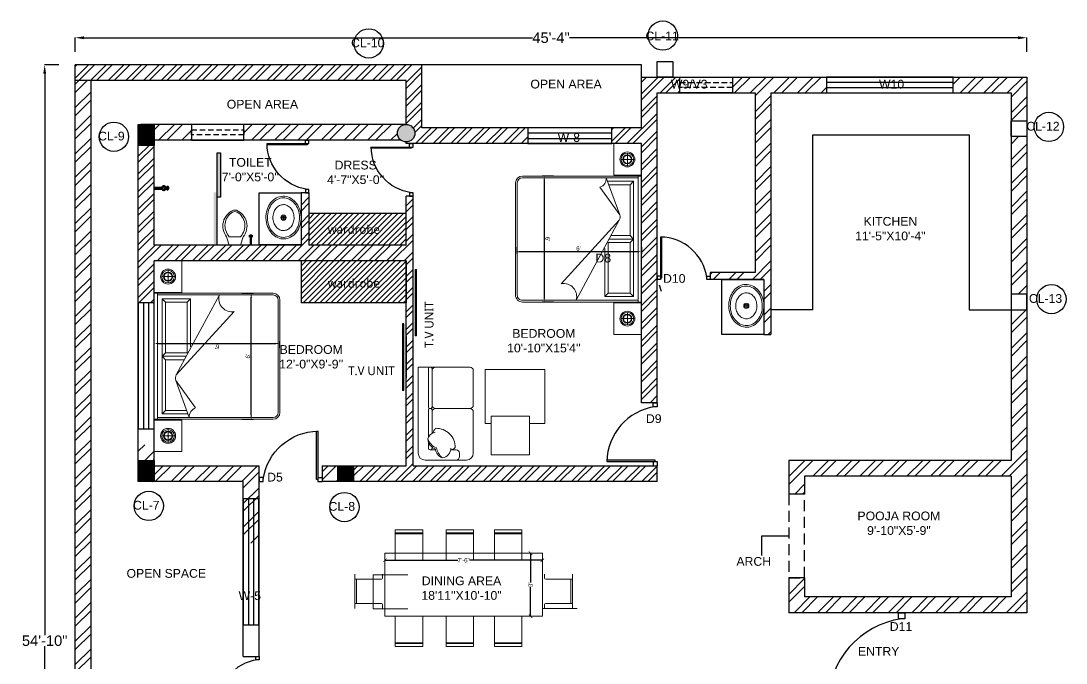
# Model space of a CAD drawing. Header units: inches. Extents: x 111 to 708, y 100 to 802.
# Drawn here: x 111 to 708, y 435 to 802 of the extents above; entities that cross this region are included whole.
import ezdxf

# ---------------------------------------------------------------- set-up
doc = ezdxf.new("R2010")
doc.units = ezdxf.units.IN
doc.header["$MEASUREMENT"] = 0
doc.linetypes.add('HIDDEN', pattern=[9.525, 6.35, -3.175])
doc.linetypes.add('HIDDEN2', pattern=[4.7625, 3.175, -1.5875])
for name, color, linetype in [('A', 132, 'Continuous'), ('Appliances', 7, 'Continuous'), ('AREA', 113, 'Continuous'), ('door', 70, 'Continuous'), ('FURNI', 5, 'Continuous'), ('Furniture Layout_30-12-17$0$0-FF-TEXT', 3, 'Continuous'), ('TEXT', 11, 'Continuous'), ('wall', 20, 'Continuous'), ('window', 147, 'Continuous')]:
    doc.layers.add(name, color=color, linetype=linetype)
for name, color, linetype, lineweight in [('ceiling', 144, 'Continuous', 18), ('FURN', 191, 'Continuous', 13), ('revised plan$0$fixtures', 67, 'Continuous', 5)]:
    doc.layers.add(name, color=color, linetype=linetype, lineweight=lineweight)
doc.styles.get("Standard").update_dxf_attribs({"font": 'arial.ttf'})
doc.dimstyles.new('dim.1', dxfattribs={"dimtxt": 4, "dimasz": 3, "dimexe": 0.18, "dimexo": 0.0625, "dimgap": 0.09, "dimtad": 0, "dimzin": 0, "dimdsep": 46, "dimlunit": 4, "dimtxsty": 'Standard', "dimblk": 'ARCHTICK', "dimcen": 0.09, "dimse1": 1, "dimse2": 1, "dimclrd": 6, "dimadec": 0, "dimazin": 0, "dimtfac": 1, "dimtofl": 0, "dimtmove": 0, "dimatfit": 3, "dimfxl": 1, "dimtolj": 1, "dimtzin": 0, "dimarcsym": 1})
doc.dimstyles.new('ISO-25', dxfattribs={"dimtxt": 2.5, "dimasz": 2.5, "dimexe": 1.25, "dimexo": 0.625, "dimtad": 1, "dimdec": 0, "dimlunit": 4, "dimtxsty": 'Standard', "dimcen": 2.5, "dimadec": 0, "dimazin": 0, "dimtfac": 1, "dimtdec": 0, "dimtmove": 0, "dimatfit": 3, "dimfxl": 1, "dimarcsym": 0})
doc.dimstyles.get("Standard").update_dxf_attribs({"dimtxt": 6, "dimasz": 5, "dimexe": 0.18, "dimexo": 0.0625, "dimgap": 0.09, "dimtad": 0, "dimtih": 1, "dimtoh": 1, "dimdec": 1, "dimzin": 0, "dimdsep": 46, "dimlunit": 4, "dimtxsty": 'Standard', "dimcen": 0.09, "dimadec": 0, "dimazin": 0, "dimtfac": 1, "dimtdec": 1, "dimtofl": 0, "dimtmove": 0, "dimatfit": 3, "dimfxl": 8, "dimfxlon": 1, "dimtolj": 1, "dimtzin": 0, "dimarcsym": 0})
pattern_1 = [(45, (-13936.562, -3188.478), (-6.629126, 6.629126), []), (45, (-13936.562, -3183.79), (-6.629126, 6.629126), [])]
pattern_2 = [(45, (-13936.5622, -3188.478), (-1.59099026, 1.59099026), [])]
pattern_3 = [(45, (-4029.348, -10368.789), (-6.735192, 6.735192), []), (45, (-4024.858, -10368.789), (-6.735192, 6.735192), [])]

# ---------------------------------------------------------------- blocks, each defined once
blk = doc.blocks.new('door')
at = {"layer": 'Furniture Layout_30-12-17$0$0-FF-TEXT'}
for p, q in [((19011.3, 10504.69), (19011.3, 10507.69)), ((19011.3, 10507.69), (19014.3, 10507.69)), ((19014.3, 10504.69), (19011.3, 10504.69)), ((19014.3, 10507.69), (19014.3, 10504.69)), ((19012.8, 10464.69), (18976.8, 10464.69)), ((18976.8, 10464.69), (18976.8, 10463.69)), ((19012.8, 10463.69), (19012.8, 10464.69)), ((18976.8, 10463.69), (19014.3, 10463.69)), ((19011.3, 10463.69), (19011.3, 10460.69)), ((19011.3, 10460.69), (19014.3, 10460.69)), ((19014.3, 10463.69), (19014.3, 10460.69))]:
    blk.add_line(p, q, dxfattribs=at)
blk.add_arc((19018.78, 10463.13), 41.98, 98.1895, 179.2411, dxfattribs=at)
blk = doc.blocks.new('revised plan$0$Sink - Oval top')
for p, q in [((-1, 0), (1, 0)), ((0, 1), (0, -1))]:
    blk.add_line(p, q)
at = {"linetype": 'Continuous'}
for points in [[(-12.23, 0.39, 0.117634), (-11.46, -3.36, 0.104469), (-8.88, -6.8, 0.090016), (-5.08, -9.07, 0.08192), (-0.32, -10.02, 0.08192), (4.49, -9.38, 0.090016), (8.42, -7.36, 0.104469), (11.22, -4.09, 0.117634), (12.23, -0.39, 0.117634), (11.46, 3.36, 0.104469), (8.88, 6.8, 0.090016), (5.08, 9.07, 0.08192), (0.32, 10.02, 0.08192), (-4.49, 9.38, 0.090016), (-8.42, 7.36, 0.104469), (-11.22, 4.09, 0.117634)], [(-11.29, 0.16, 0.118622), (-10.52, -3.25, 0.104678), (-8.07, -6.36, 0.089562), (-4.54, -8.37, 0.081185), (-0.13, -9.15, 0.081185), (4.3, -8.49, 0.089562), (7.89, -6.58, 0.104678), (10.42, -3.55, 0.118622), (11.29, -0.16, 0.118622), (10.52, 3.25, 0.104678), (8.07, 6.36, 0.089562), (4.54, 8.37, 0.081185), (0.13, 9.15, 0.081185), (-4.3, 8.49, 0.089562), (-7.89, 6.58, 0.104678), (-10.42, 3.55, 0.118622)], [(-7.42, 0.08, 0.118283), (-6.91, -2.17, 0.104607), (-5.29, -4.21, 0.089718), (-2.97, -5.53, 0.081436), (-0.07, -6.04, 0.081436), (2.84, -5.59, 0.089718), (5.2, -4.33, 0.104607), (6.86, -2.32, 0.118283), (7.42, -0.08, 0.118283), (6.91, 2.17, 0.104607), (5.29, 4.21, 0.089718), (2.97, 5.53, 0.081436), (0.07, 6.04, 0.081436), (-2.84, 5.59, 0.089718), (-5.2, 4.33, 0.104607), (-6.86, 2.32, 0.118283)]]:
    blk.add_lwpolyline(points, format="xyb", close=True, dxfattribs=at)
for radius in [1.5, 1]:
    blk.add_circle((0, 0), radius)
blk = doc.blocks.new('_ArchTick')
at = {"color": 0, "linetype": 'ByBlock', "const_width": 0.15}
blk.add_lwpolyline([(-0.5, -0.5), (0.5, 0.5)], dxfattribs=at)
blk = doc.blocks.new('*D14')
at = {"layer": 'ceiling', "color": 6, "lineweight": -2, "transparency": 16777216}
for p, q in [((318.8, 493.4), (360.41, 493.4)), ((408.82, 493.4), (367.21, 493.4))]:
    blk.add_line(p, q, dxfattribs=at)
at = {"layer": 'Defpoints', "color": 0, "transparency": 16777216}
for p in [(318.8, 497.43), (408.82, 497.43), (408.82, 493.4)]:
    blk.add_point(p, dxfattribs=at)
at = {"layer": 'ceiling', "color": 6, "lineweight": -2, "transparency": 16777216, "xscale": 2, "yscale": 2, "zscale": 2, "rotation": 180}
blk.add_blockref('_ArchTick', (318.8, 493.4), dxfattribs=at)
at = {"layer": 'ceiling', "color": 6, "lineweight": -2, "transparency": 16777216, "xscale": 2, "yscale": 2, "zscale": 2}
blk.add_blockref('_ArchTick', (408.82, 493.4), dxfattribs=at)
at = {"layer": 'ceiling', "color": 0, "transparency": 16777216, "insert": (363.81, 493.4), "char_height": 2.5, "attachment_point": 5}
blk.add_mtext('\\A1;7\'-6"', dxfattribs=at)
blk = doc.blocks.new('*D15')
at = {"layer": 'ceiling', "color": 6, "lineweight": -2, "transparency": 16777216}
for p, q in [((402.07, 497.43), (402.07, 480.66)), ((402.07, 461.42), (402.07, 478.18))]:
    blk.add_line(p, q, dxfattribs=at)
at = {"layer": 'Defpoints', "color": 0, "transparency": 16777216}
for p in [(402.07, 497.43), (370.62, 461.42), (402.07, 461.42)]:
    blk.add_point(p, dxfattribs=at)
at = {"layer": 'ceiling', "color": 6, "lineweight": -2, "transparency": 16777216, "xscale": 2, "yscale": 2, "zscale": 2}
for p, rotation in [((402.07, 497.43), 90), ((402.07, 461.42), 270)]:
    blk.add_blockref('_ArchTick', p, dxfattribs=dict(at, rotation=rotation))
at = {"layer": 'ceiling', "color": 0, "transparency": 16777216, "insert": (402.07, 479.42), "char_height": 2.5, "attachment_point": 5, "rotation": 90}
blk.add_mtext("\\A1;3'", dxfattribs=at)
blk = doc.blocks.new('*D6')
at = {"layer": 'Appliances', "color": 0, "lineweight": -2, "transparency": 16777216}
for p, q in [((12457.42, 13257.41), (12457.42, 13250.83)), ((12529.42, 13257.41), (12529.42, 13250.83)), ((12459.92, 13252.08), (12526.92, 13252.08))]:
    blk.add_line(p, q, dxfattribs=at)
at = {"layer": 'Appliances', "color": 0, "transparency": 16777216}
for points in [[(12459.92, 13252.5), (12459.92, 13251.67), (12457.42, 13252.08)], [(12526.92, 13252.5), (12526.92, 13251.67), (12529.42, 13252.08)]]:
    blk.add_solid(points, dxfattribs=at)
at = {"layer": 'Defpoints', "color": 0, "transparency": 16777216}
for p in [(12457.42, 13258.03), (12529.42, 13258.03), (12529.42, 13252.08)]:
    blk.add_point(p, dxfattribs=at)
at = {"layer": 'Appliances', "color": 0, "transparency": 16777216, "insert": (12493.42, 13253.98), "char_height": 2.5, "attachment_point": 5}
blk.add_mtext("6'", dxfattribs=at)
blk = doc.blocks.new('*D7')
at = {"layer": 'Appliances', "color": 0, "lineweight": -2, "transparency": 16777216}
for p, q in [((12497.99, 13307.61), (12501.94, 13307.61)), ((12500.69, 13305.11), (12500.69, 13238.14)), ((12497.99, 13235.64), (12501.94, 13235.64))]:
    blk.add_line(p, q, dxfattribs=at)
at = {"layer": 'Appliances', "color": 0, "transparency": 16777216}
for points in [[(12500.27, 13305.11), (12501.1, 13305.11), (12500.69, 13307.61)], [(12500.27, 13238.14), (12501.1, 13238.14), (12500.69, 13235.64)]]:
    blk.add_solid(points, dxfattribs=at)
at = {"layer": 'Defpoints', "color": 0, "transparency": 16777216}
for p in [(12497.36, 13307.61), (12497.36, 13235.64), (12500.69, 13235.64)]:
    blk.add_point(p, dxfattribs=at)
at = {"layer": 'Appliances', "color": 0, "transparency": 16777216, "insert": (12498.78, 13271.63), "char_height": 2.5, "attachment_point": 5, "rotation": 90}
blk.add_mtext("6'", dxfattribs=at)
blk = doc.blocks.new('revised plan$0$w.c')
at = {"layer": 'revised plan$0$fixtures'}
for p, q in [((11.05, -0.16), (6.25, 1.44)), ((6.25, -6.56), (6.25, -0.16)), ((11.05, -0.16), (11.05, -6.56)), ((11.05, -6.56), (6.25, -8.16))]:
    blk.add_line(p, q, dxfattribs=at)
for centre, radius, start, end in [((0.19, -6.18), 9.74, 51.46911, 157.97143), ((0, -6.72), 9.06, 46.36773, 148.94682), ((-5.75, -3.36), 3.2, 164.86053, 195.13947), ((0.19, -0.54), 9.74, 202.02843, 308.53071), ((-4.85, -3.36), 3.2, 155.73182, 204.26817), ((0, 0), 9.06, 211.05301, 313.63209)]:
    blk.add_arc(centre, radius, start, end, dxfattribs=at)
blk = doc.blocks.new('*D16')
at = {"layer": 'Defpoints', "color": 0, "transparency": 16777216}
for p in [(685.65, 791.96), (141.89, 776.42), (685.65, 769.46)]:
    blk.add_point(p, dxfattribs=at)
at = {"layer": 'window', "color": 0, "lineweight": -2, "transparency": 16777216}
for p, q in [((141.89, 783.96), (141.89, 792.14)), ((146.89, 791.96), (403.25, 791.96)), ((680.65, 791.96), (424.28, 791.96)), ((685.65, 783.96), (685.65, 792.14))]:
    blk.add_line(p, q, dxfattribs=at)
at = {"layer": 'window', "color": 0, "transparency": 16777216}
for points in [[(146.89, 792.79), (146.89, 791.12), (141.89, 791.96)], [(680.65, 792.79), (680.65, 791.12), (685.65, 791.96)]]:
    blk.add_solid(points, dxfattribs=at)
at = {"layer": 'window', "color": 0, "transparency": 16777216, "insert": (413.77, 791.96), "char_height": 6, "attachment_point": 5}
blk.add_mtext('\\A1;45\'-4"', dxfattribs=at)
blk = doc.blocks.new('*D17')
at = {"layer": 'Defpoints', "color": 0, "transparency": 16777216}
for p in [(141.89, 776.42), (124.39, 118.46), (141.89, 118.46)]:
    blk.add_point(p, dxfattribs=at)
at = {"layer": 'window', "color": 0, "lineweight": -2, "transparency": 16777216}
for p, q in [((132.39, 776.42), (124.21, 776.42)), ((124.39, 771.42), (124.39, 450.59)), ((124.39, 123.46), (124.39, 444.29)), ((132.39, 118.46), (124.21, 118.46))]:
    blk.add_line(p, q, dxfattribs=at)
at = {"layer": 'window', "color": 0, "transparency": 16777216}
for points in [[(123.55, 771.42), (125.22, 771.42), (124.39, 776.42)], [(123.55, 123.46), (125.22, 123.46), (124.39, 118.46)]]:
    blk.add_solid(points, dxfattribs=at)
at = {"layer": 'window', "color": 0, "transparency": 16777216, "insert": (124.39, 447.44), "char_height": 6, "attachment_point": 5}
blk.add_mtext('\\A1;54\'-10"', dxfattribs=at)
blk = doc.blocks.new('bed')
at = {"layer": 'ceiling'}
for p, q in [((12438.92, 13291.73), (12438.92, 13307.61)), ((12438.92, 13307.61), (12456.92, 13307.61)), ((12447.92, 13299.56), (12447.92, 13303.17)), ((12456.92, 13307.61), (12456.92, 13291.73)), ((12457.42, 13307.61), (12457.42, 13239.57)), ((12529.42, 13307.61), (12457.42, 13307.61)), ((12529.42, 13305.64), (12457.42, 13305.64)), ((12458.42, 13305.64), (12458.42, 13239.57)), ((12526.24, 13303.03), (12460.42, 13303.03)), ((12460.42, 13303.03), (12460.42, 13288.16)), ((12462.38, 13301.07), (12460.42, 13303.03)), ((12493.42, 13303.03), (12491.45, 13301.07)), ((12493.42, 13303.03), (12493.42, 13289.43)), ((12495.38, 13301.07), (12493.42, 13303.03)), ((12526.24, 13303.03), (12524.28, 13301.07)), ((12526.24, 13286.68), (12526.24, 13303.03)), ((12528.42, 13239.57), (12528.42, 13305.64)), ((12529.42, 13239.57), (12529.42, 13307.61)), ((12547.92, 13307.61), (12529.92, 13307.61)), ((12529.92, 13307.61), (12529.92, 13291.73)), ((12538.92, 13299.56), (12538.92, 13303.17)), ((12547.92, 13291.73), (12547.92, 13307.61)), ((12447.92, 13299.56), (12444.31, 13299.56)), ((12447.92, 13299.56), (12447.92, 13295.95)), ((12447.92, 13299.56), (12451.53, 13299.56)), ((12462.38, 13301.07), (12462.38, 13288.83)), ((12491.45, 13301.07), (12462.38, 13301.07)), ((12491.45, 13301.07), (12491.45, 13290.43)), ((12524.28, 13301.07), (12495.38, 13301.07)), ((12495.38, 13301.07), (12495.38, 13288.42)), ((12524.28, 13288.64), (12524.28, 13301.07)), ((12538.92, 13299.56), (12535.31, 13299.56)), ((12538.92, 13299.56), (12542.53, 13299.56)), ((12538.92, 13299.56), (12538.92, 13295.95)), ((12456.92, 13291.73), (12438.92, 13291.73)), ((12479.58, 13295.19), (12458.42, 13287.48)), ((12479.58, 13295.19), (12463.84, 13283.89)), ((12528.42, 13270.27), (12482.72, 13294.89)), ((12518.94, 13261.73), (12482.72, 13294.89)), ((12529.92, 13291.73), (12547.92, 13291.73)), ((12495.38, 13288.64), (12524.28, 13288.64)), ((12498.81, 13286.68), (12526.24, 13286.68)), ((12524.28, 13288.64), (12526.24, 13286.68)), ((12461.35, 13236.64), (12525.49, 13236.64)), ((12461.35, 13235.64), (12525.49, 13235.64))]:
    blk.add_line(p, q, dxfattribs=at)
for centre, radius in [((12447.92, 13299.56), 4.27), ((12447.92, 13299.56), 3.61), ((12447.92, 13299.56), 2.6), ((12538.92, 13299.56), 4.27), ((12538.92, 13299.56), 3.61), ((12538.92, 13299.56), 2.6), ((12447.92, 13299.56), 2.26), ((12447.92, 13299.56), 0.288), ((12538.92, 13299.56), 2.26), ((12538.92, 13299.56), 0.288)]:
    blk.add_circle(centre, radius, dxfattribs=at)
for centre, radius, start, end in [((12480.81, 13291.46), 3.93, 60.92014, 108.27855), ((12458.89, 13282.3), 5.2, 17.80619, 95.20048), ((12526.25, 13263.15), 7.44, 73.06597, 190.99233), ((12461.35, 13239.57), 3.93, 180, 270), ((12461.35, 13239.57), 2.93, 180, 270), ((12525.49, 13239.57), 3.93, 270, 0), ((12525.49, 13239.57), 2.93, 270, 0)]:
    blk.add_arc(centre, radius, start, end, dxfattribs=at)
at = {"layer": 'Appliances'}
dim = blk.add_linear_dim(base=(12500.69, 13235.64), p1=(12497.36, 13307.61), p2=(12497.36, 13235.64), angle=90, dimstyle='ISO-25', dxfattribs=at)
dim.commit()
dim.dimension.update_dxf_attribs({"geometry": '*D7', "text_midpoint": (12498.78, 13271.63)})
dim = blk.add_linear_dim(base=(12529.42, 13252.08), p1=(12457.42, 13258.03), p2=(12529.42, 13258.03), dimstyle='ISO-25', dxfattribs=at)
dim.commit()
dim.dimension.update_dxf_attribs({"geometry": '*D6', "text_midpoint": (12493.42, 13253.98)})

msp = doc.modelspace()

# ---------------------------------------------------------------- hatches: boundary and pattern name
at = {"layer": 'Appliances', "true_color": 0x4554a5}
h = msp.add_hatch(color=175, dxfattribs=at)
h.dxf.hatch_style = 1
h.paths.add_polyline_path([(220.89, 703.6), (222.89, 703.6), (222.89, 700.89), (222.89, 673.5), (220.89, 673.5)])
h.paths.add_polyline_path([(224.89, 700.89), (222.89, 700.89), (222.89, 726.29), (224.89, 726.29)])
at = {"layer": 'FURNI', "ltscale": 50}
h = msp.add_hatch(dxfattribs=at)
h.set_pattern_fill('ANSI32', color=25, scale=19)
h.set_pattern_definition([(45, (-12619.034, -3296.253), (-5.038136, 5.038136), []), (45, (-12615.6755, -3296.253), (-5.038136, 5.038136), [])])
h.paths.add_polyline_path([(339.89, 776.42), (141.89, 776.42), (141.89, 767.46), (330.89, 767.46), (330.89, 742.42, -0.417589), (335.95, 737.42, -0.417589), (330.89, 732.42), (330.89, 731.46), (334.89, 731.46), (400.52, 731.46), (400.52, 740.46), (339.89, 740.46)])
h.paths.add_polyline_path([(474.44, 547.46), (334.89, 547.46), (334.89, 673.5), (334.89, 701.46), (330.89, 701.46), (330.89, 673.5), (275.39, 673.5), (275.39, 703.42), (270.89, 703.42), (270.89, 673.5), (186.89, 673.5), (186.89, 730.46), (177.89, 730.46), (177.89, 640.58), (186.89, 640.58), (186.89, 664.5), (330.89, 664.5), (330.89, 640.5), (330.89, 547.46), (300.89, 547.46), (300.89, 538.46), (474.44, 538.46)])
h.paths.add_polyline_path([(474.46, 760.46), (487.43, 760.46), (487.43, 769.46), (465.44, 769.46), (465.44, 740.46), (448.52, 740.46), (448.52, 731.46), (465.44, 731.46), (465.44, 583.46), (474.44, 583.46), (474.44, 622.46)])
h.paths.add_polyline_path([(481.07, 759.88), (505.03, 759.88), (505.03, 770.68), (481.07, 770.68)], flags=9)
h = msp.add_hatch(dxfattribs=at)
h.set_pattern_fill('ANSI32', color=25)
h.set_pattern_definition([(45, (-8558.966, -12394.214), (-6.735192, 6.735192), []), (45, (-8554.476, -12394.214), (-6.735192, 6.735192), [])])
h.paths.add_polyline_path([(571.17, 769.46), (517.43, 769.46), (517.43, 760.46), (530.38, 760.46), (530.39, 760.46), (530.38, 657.88), (530.38, 657.88), (504.77, 657.88), (504.77, 653.88), (535.37, 653.88), (535.37, 622.46), (539.37, 622.46), (539.39, 760.46), (571.17, 760.46)])
h = msp.add_hatch(dxfattribs=at)
h.set_pattern_fill('ANSI32', color=25)
h.set_pattern_definition(pattern_3)
h.paths.add_polyline_path([(685.65, 769.46), (643.65, 769.46), (643.65, 760.46), (676.65, 760.46), (676.65, 744.46), (685.65, 744.46)])
h.paths.add_polyline_path([(685.65, 735.46), (676.65, 735.46), (676.65, 645.46), (685.65, 645.46)])
h.paths.add_polyline_path([(685.65, 636.46), (676.65, 636.46), (676.65, 550.46), (549.65, 550.46), (549.65, 531.18), (558.65, 531.18), (558.65, 541.46), (676.65, 541.46), (676.65, 472.46), (558.65, 472.46), (558.65, 483.32), (549.65, 483.32), (549.65, 463.46), (685.65, 463.46)])
h = msp.add_hatch(dxfattribs=at)
h.set_pattern_fill('ANSI32', color=25)
h.set_pattern_definition(pattern_3)
h.paths.add_polyline_path([(246.89, 547.46), (186.89, 547.46), (186.89, 538.46), (237.89, 538.46), (237.89, 503.27), (246.89, 503.27)])
h.paths.add_polyline_path([(186.89, 559.46), (184.98, 559.46), (177.89, 559.46), (177.89, 550.46), (186.89, 550.46)])
h = msp.add_hatch(dxfattribs=at)
h.set_pattern_fill('ANSI32', color=25)
h.set_pattern_definition(pattern_3)
h.paths.add_polyline_path([(291.89, 547.46), (282.89, 547.46), (282.89, 538.46), (291.89, 538.46)])
at = {"layer": 'wall'}
h = msp.add_hatch(dxfattribs=at)
h.set_pattern_fill('STEEL', color=32, scale=75)
h.set_pattern_definition(pattern_1)
h.paths.add_polyline_path([(141.89, 118.46), (159.89, 118.46), (159.89, 127.46), (150.89, 127.46), (150.89, 767.46), (141.89, 767.46)])
at = {"layer": 'wall', "true_color": 0xf8d731}
h = msp.add_hatch(dxfattribs=at)
h.set_pattern_fill('ANSI31', color=40)
h.set_pattern_definition([(45, (-13936.56224, -3188.4779), (-0.0883883476, 0.0883883476), [])])
h.paths.add_polyline_path([(177.89, 199.46), (177.89, 190.46), (189.89, 190.46), (189.89, 199.46)])
h.paths.add_polyline_path([(294.89, 199.46), (294.89, 190.46), (306.89, 190.46), (306.89, 199.46)])
h.paths.add_polyline_path([(186.89, 399.46), (186.89, 411.46), (177.89, 411.46), (177.89, 399.46)])
h.paths.add_polyline_path([(291.89, 538.46), (300.89, 538.46), (300.89, 547.46), (291.89, 547.46)])
h.paths.add_polyline_path([(186.89, 538.46), (186.89, 550.46), (177.89, 550.46), (177.89, 538.46)])
h.paths.add_polyline_path([(177.89, 730.46), (186.89, 730.46), (186.89, 742.42), (177.89, 742.42)])
at = {"layer": 'wall'}
h = msp.add_hatch(dxfattribs=at)
h.set_pattern_fill('STEEL', color=32, scale=75)
h.set_pattern_definition(pattern_1)
h.paths.add_polyline_path([(208.26, 742.42), (186.89, 742.42), (186.89, 733.42), (208.26, 733.42)])
h = msp.add_hatch(dxfattribs=at)
h.set_pattern_fill('STEEL', color=32, scale=75)
h.set_pattern_definition(pattern_1)
h.paths.add_polyline_path([(327.95, 733.42, -0.236098), (325.95, 737.42, -0.410772), (330.89, 742.42), (238.26, 742.42), (238.26, 733.42)])
at = {"layer": 'wall', "true_color": 0xf8d731}
h = msp.add_hatch(color=40, dxfattribs=at)
h.dxf.hatch_style = 1
h.paths.add_polyline_path([(325.95, 737.42, 0.236098), (327.95, 733.42), (330.89, 733.42), (330.89, 732.42, 0.417589), (335.95, 737.42, 1)])
h.paths.add_polyline_path([(330.89, 733.42), (327.95, 733.42, 0.159296), (330.89, 732.42)], flags=17)
at = {"layer": 'wall', "true_color": 0xfecc66}
h = msp.add_hatch(dxfattribs=at)
h.set_pattern_fill('ANSI31', color=31, scale=18)
h.set_pattern_definition(pattern_2)
h.paths.add_polyline_path([(275.39, 691.5), (275.39, 673.5), (330.89, 673.5), (330.89, 691.5)])
h.paths.add_polyline_path([(284.84, 676.74), (317.42, 676.74), (317.42, 688.74), (284.84, 688.74)], flags=24)
h = msp.add_hatch(dxfattribs=at)
h.set_pattern_fill('ANSI31', color=31, scale=18)
h.set_pattern_definition(pattern_2)
h.paths.add_polyline_path([(270.89, 664.5), (270.89, 640.5), (330.89, 640.5), (330.89, 664.5)])
h.paths.add_polyline_path([(284.84, 646.04), (317.42, 646.04), (317.42, 658.03), (284.84, 658.03)], flags=24)

# ---------------------------------------------------------------- linework, layer by layer
for p, q in [((336.1, 659.62), (336.1, 621.62)), ((336.1, 659.62), (336.9, 659.62)), ((336.9, 621.62), (336.9, 659.62)), ((475.51, 650.75), (476.72, 647.18)), ((328.89, 628.51), (328.89, 590.51)), ((329.68, 590.51), (329.68, 628.51)), ((336.9, 621.62), (336.1, 621.62))]:
    msp.add_line(p, q)
msp.add_lwpolyline([(487.43, 760.46), (487.43, 769.46), (517.43, 769.46), (517.43, 760.46)], close=True)
at = {"linetype": 'HIDDEN2'}
for points in [[(487.43, 763.46), (487.43, 766.46), (517.43, 766.46), (517.43, 763.46)], [(208.26, 736.43), (208.26, 739.43), (238.26, 739.43), (238.26, 736.43)]]:
    msp.add_lwpolyline(points, close=True, dxfattribs=at)
for points in [[(334.89, 628.77), (334.89, 652.46)], [(330.89, 621.35), (330.89, 597.66)]]:
    msp.add_lwpolyline(points)
at = {"layer": 'A'}
for p, q in [((563.37, 636.46), (563.39, 736.46)), ((563.39, 736.46), (652.65, 736.46)), ((652.65, 736.46), (652.65, 636.46)), ((563.37, 636.46), (539.37, 636.46)), ((652.64, 636.46), (676.65, 636.46)), ((652.65, 636.46), (676.65, 636.46))]:
    msp.add_line(p, q, dxfattribs=at)
for points in [[(270.89, 673.61), (246.89, 673.61), (246.89, 703.42), (270.89, 703.42)], [(511.38, 653.88), (535.37, 653.88), (535.37, 622.46), (511.38, 622.46)]]:
    msp.add_lwpolyline(points, close=True, dxfattribs=at)
at = {"layer": 'Appliances', "linetype": 'HIDDEN'}
msp.add_lwpolyline([(558.65, 531.18), (549.65, 531.18), (549.65, 483.32), (558.65, 483.32)], close=True, dxfattribs=at)
at = {"layer": 'AREA'}
for p, q in [((465.44, 776.42), (339.89, 776.42)), ((465.44, 769.46), (465.44, 776.46))]:
    msp.add_line(p, q, dxfattribs=at)
at = {"layer": 'ceiling'}
for p, q in [((337.89, 603.72), (337.89, 554.59)), ((337.89, 603.72), (367.37, 603.72)), ((344.57, 603.72), (344.97, 603.72)), ((344.57, 603.72), (344.97, 603.72)), ((343.79, 591.93), (343.79, 602.93)), ((345.75, 602.93), (345.75, 591.93)), ((369.33, 582.1), (369.33, 601.75)), ((343.79, 591.93), (343.79, 580.93)), ((345.75, 580.93), (345.75, 591.93)), ((369.33, 584.15), (369.33, 585.93)), ((344.57, 580.14), (344.97, 580.14)), ((344.57, 580.14), (344.97, 580.14)), ((347.72, 580.14), (367.37, 580.14)), ((343.79, 563.96), (343.79, 579.35)), ((345.75, 579.35), (345.75, 565.94)), ((369.33, 554.59), (369.33, 578.17)), ((343.79, 557.35), (343.79, 560.69)), ((344.97, 556.56), (344.57, 556.56)), ((347.65, 556.56), (344.97, 556.56)), ((345.75, 558.06), (345.75, 557.35)), ((359.51, 556.56), (356.46, 556.56)), ((365.4, 550.66), (341.82, 550.66)), ((361.47, 552.63), (361.47, 554.59)), ((324.78, 493.4), (324.78, 510.74)), ((324.78, 510.74), (340.42, 510.74)), ((324.78, 509.02), (340.42, 509.02)), ((324.78, 508.54), (340.42, 508.54)), ((340.42, 510.74), (340.42, 493.4)), ((369.44, 510.74), (353.8, 510.74)), ((353.8, 510.74), (353.8, 493.4)), ((369.44, 509.02), (353.8, 509.02)), ((369.44, 508.54), (353.8, 508.54)), ((369.44, 493.4), (369.44, 510.74)), ((397.09, 510.74), (381.45, 510.74)), ((381.45, 510.74), (381.45, 493.4)), ((397.09, 509.02), (381.45, 509.02)), ((397.09, 508.54), (381.45, 508.54)), ((397.09, 493.4), (397.09, 510.74)), ((408.82, 497.43), (318.8, 497.43)), ((318.8, 497.43), (318.8, 461.42)), ((408.82, 461.42), (408.82, 497.43)), ((301.62, 485.4), (301.62, 465.95)), ((332, 485.11), (312.21, 485.11)), ((312.21, 485.11), (312.21, 465.66)), ((317.5, 485.4), (317.5, 483.26)), ((410.12, 485.4), (410.12, 483.26)), ((426, 485.4), (426, 465.95)), ((316.92, 482.68), (301.62, 482.68)), ((302.58, 482.68), (302.58, 468.67)), ((410.7, 482.68), (426, 482.68)), ((425.04, 482.68), (425.04, 468.67)), ((316.92, 468.67), (301.62, 468.67)), ((317.5, 465.95), (317.5, 468.09)), ((428.61, 465.95), (408.82, 465.95)), ((410.12, 465.95), (410.12, 468.09)), ((410.7, 468.67), (426, 468.67)), ((312.21, 465.66), (332, 465.66)), ((318.8, 461.42), (408.82, 461.42)), ((324.78, 461.42, -13.47), (324.78, 444.07, -13.47)), ((340.42, 444.07, -13.47), (340.42, 461.42, -13.47)), ((353.8, 444.07, -13.47), (353.8, 461.42, -13.47)), ((369.44, 461.42, -13.47), (369.44, 444.07, -13.47)), ((381.45, 444.07), (381.45, 461.42)), ((397.09, 461.42), (397.09, 444.07)), ((324.78, 446.28, -13.47), (340.42, 446.28, -13.47)), ((324.78, 445.79, -13.47), (340.42, 445.79, -13.47)), ((324.78, 444.07, -13.47), (340.42, 444.07, -13.47)), ((369.44, 446.28, -13.47), (353.8, 446.28, -13.47)), ((369.44, 445.79, -13.47), (353.8, 445.79, -13.47)), ((369.44, 444.07, -13.47), (353.8, 444.07, -13.47)), ((397.09, 446.28), (381.45, 446.28)), ((397.09, 445.79), (381.45, 445.79)), ((397.09, 444.07), (381.45, 444.07))]:
    msp.add_line(p, q, dxfattribs=at)
msp.add_lwpolyline([(401.47, 571.54), (410.27, 571.54), (410.27, 602.47), (376.16, 602.47), (376.16, 571.54), (379.47, 571.54)], dxfattribs=at)
msp.add_lwpolyline([(401.47, 553.75), (401.47, 575.75), (379.47, 575.75), (379.47, 553.75)], close=True, dxfattribs=at)
for centre, radius, start, end in [((344.57, 602.93), 0.786, 90, 180), ((344.97, 602.93), 0.786, 0, 90), ((347.72, 601.75), 1.97, 90, 180), ((367.37, 601.75), 1.97, 0, 90), ((344.57, 580.93), 0.786, 180, 270), ((344.57, 579.35), 0.786, 90, 180), ((344.97, 580.93), 0.786, 270, 0), ((344.97, 579.35), 0.786, 0, 90), ((347.72, 582.1), 1.97, 180, 270), ((347.72, 578.17), 1.97, 90, 180), ((367.37, 582.1), 1.97, 270, 0), ((367.37, 578.17), 1.97, 0, 90), ((352.33, 564.35), 6.36, 135.50553, 163.22072), ((348.13, 557.88), 10.93, 359.42107, 91.71498), ((348.27, 561.48), 5.12, 97.76802, 165.89361), ((351.44, 565.73), 8.68, 200.25938, 248.43175), ((349.97, 563.25), 6.69, 184.53318, 252.72864), ((344.57, 557.35), 0.786, 180, 270), ((344.97, 557.35), 0.786, 270, 0), ((354.38, 558.3), 6.95, 190.63867, 246.68485), ((359.45, 560.38), 11.52, 193.64916, 227.26323), ((350.66, 557.76), 5.92, 279.39285, 357.93283), ((355.97, 560.98), 4.45, 276.29025, 313.8884), ((359.51, 554.59), 1.97, 0, 90), ((341.82, 554.59), 3.93, 180, 270), ((359.51, 552.63), 1.97, 270, 0), ((365.4, 554.59), 3.93, 270, 0), ((316.92, 483.26), 0.578, 270, 0), ((410.7, 483.26), 0.578, 180, 270), ((316.92, 468.09), 0.578, 0, 90), ((410.7, 468.09), 0.578, 90, 180)]:
    msp.add_arc(centre, radius, start, end, dxfattribs=at)
at = {"layer": 'Defpoints'}
for points in [[(483.46, 778.46), (483.46, 769.46), (474.46, 769.46), (474.46, 778.46)], [(186.89, 730.46), (177.89, 730.46), (177.89, 742.46), (186.89, 742.46)], [(685.65, 735.46), (676.65, 735.46), (676.65, 744.46), (685.65, 744.46)], [(685.65, 645.46), (676.65, 645.46), (676.65, 636.46), (685.65, 636.46)], [(177.89, 538.46), (177.89, 550.46), (186.89, 550.46), (186.89, 538.46)], [(291.89, 547.46), (300.89, 547.46), (300.89, 538.46), (291.89, 538.46)], [(291.89, 547.46), (300.89, 547.46), (300.89, 538.46), (291.89, 538.46)]]:
    msp.add_lwpolyline(points, close=True, dxfattribs=at)
at = {"layer": 'door'}
msp.add_line((222.89, 673.5), (222.89, 712.5), dxfattribs=at)
for points in [[(643.65, 769.46), (571.17, 769.46), (571.17, 760.46), (643.65, 760.46)], [(643.65, 766.46), (571.17, 766.46), (571.17, 763.46), (643.65, 763.46)], [(208.26, 733.43), (238.26, 733.43), (238.26, 742.39), (208.26, 742.39)], [(448.52, 740.46), (400.52, 740.46), (400.52, 731.46), (448.52, 731.46)], [(448.52, 737.46), (400.52, 737.46), (400.52, 734.46), (448.52, 734.46)], [(222.89, 700.89), (222.89, 726.29), (224.89, 726.29), (224.89, 700.89)], [(186.89, 640.58), (177.89, 640.58), (177.89, 568.58), (186.89, 568.58)], [(183.89, 640.58), (180.89, 640.58), (180.89, 568.58), (183.89, 568.58)], [(246.83, 528.44), (237.83, 528.44), (237.83, 456.44), (246.83, 456.44)], [(243.83, 528.44), (240.83, 528.44), (240.83, 456.44), (243.83, 456.44)]]:
    msp.add_lwpolyline(points, close=True, dxfattribs=at)
at = {"layer": 'FURN', "color": 0, "lineweight": 50}
for p, q in [((186.89, 706.19), (191.42, 706.19)), ((186.89, 705.69), (191.49, 705.69)), ((193.62, 706.04), (195.15, 707.09)), ((193.62, 706.04), (195.56, 706.04)), ((193.62, 706.04), (195.03, 704.81)), ((243.36, 678.66), (241, 678.66)), ((242.16, 673.5), (242.16, 679.59))]:
    msp.add_line(p, q, dxfattribs=at)
for radius in [1.1, 0.91]:
    msp.add_circle((192.52, 706.07), radius, dxfattribs=at)
at = {"layer": 'TEXT'}
for centre, radius in [((477.63, 793.21), 8.37), ((309.6, 788.7), 8.37), ((698.28, 741.05), 8.37), ((163.96, 735.42), 8.37), ((330.95, 737.42), 5), ((699.74, 642.61), 8.37), ((183.9, 524.49), 8.37), ((295.66, 523.84), 8.37)]:
    msp.add_circle(centre, radius, dxfattribs=at)
at = {"layer": 'wall'}
for p, q in [((141.89, 118.46), (141.89, 776.42)), ((339.89, 776.42), (141.89, 776.42)), ((339.89, 740.46), (339.89, 776.42)), ((330.89, 767.46), (141.89, 767.46)), ((150.89, 127.46), (150.89, 767.46)), ((330.89, 742.42), (330.89, 767.46)), ((465.44, 740.46), (465.44, 769.46)), ((465.44, 769.46), (685.65, 769.46)), ((685.65, 769.46), (685.65, 463.46)), ((474.44, 622.46), (474.46, 760.46)), ((474.46, 760.46), (530.39, 760.46)), ((530.39, 760.46), (530.38, 657.88)), ((539.39, 760.46), (539.37, 622.46)), ((539.39, 760.46), (676.65, 760.46)), ((676.65, 760.46), (676.65, 550.46)), ((177.89, 555.68), (177.89, 742.42)), ((309.89, 742.42), (179.25, 742.42)), ((330.89, 742.42), (179.25, 742.42)), ((186.89, 673.5), (186.89, 742.42)), ((222.89, 742.39), (222.89, 742.42)), ((465.44, 740.46), (339.89, 740.46)), ((474.46, 740.46), (474.44, 740.46)), ((327.95, 733.42), (186.89, 733.42)), ((330.89, 731.46), (330.89, 732.42)), ((334.89, 731.46), (330.89, 731.46)), ((334.89, 729.54), (334.89, 731.46)), ((465.44, 731.46), (334.89, 731.46)), ((465.44, 583.46), (465.44, 731.46)), ((474.46, 731.46), (474.44, 731.46)), ((275.39, 703.42), (270.89, 703.42)), ((270.89, 703.42), (270.89, 673.5)), ((275.39, 703.42), (275.39, 673.5)), ((330.89, 673.5), (330.89, 701.46)), ((334.89, 701.46), (330.89, 701.46)), ((334.89, 673.5), (334.89, 703.37)), ((330.89, 691.5), (275.39, 691.5)), ((270.89, 673.5), (186.89, 673.5)), ((330.89, 673.5), (275.39, 673.5)), ((334.89, 547.46), (334.89, 673.5)), ((186.89, 555.7), (186.89, 664.5)), ((330.89, 664.5), (186.89, 664.5)), ((270.89, 664.5), (270.89, 640.5)), ((330.89, 664.5), (330.89, 640.5)), ((330.89, 547.46), (330.89, 664.5)), ((330.89, 664.5), (330.89, 640.5)), ((530.38, 657.88), (504.77, 657.88)), ((504.77, 657.88), (504.77, 654.86)), ((535.38, 653.88), (504.77, 653.88)), ((535.38, 653.88), (535.37, 622.46)), ((330.89, 640.5), (270.89, 640.5)), ((474.44, 583.46), (474.44, 622.46)), ((535.37, 622.46), (539.37, 622.46)), ((474.44, 583.46), (465.44, 583.46)), ((177.89, 538.46), (177.89, 559.46)), ((186.89, 538.46), (186.89, 559.46)), ((676.65, 550.46), (549.65, 550.46)), ((549.65, 550.46), (549.65, 531.18)), ((186.89, 547.46), (246.89, 547.46)), ((246.89, 438.46), (246.89, 547.46)), ((282.89, 547.46), (309.89, 547.46)), ((282.89, 547.46), (282.89, 538.46)), ((300.89, 547.46), (330.89, 547.46)), ((334.89, 547.46), (474.44, 547.46)), ((474.44, 538.46), (474.44, 547.46)), ((237.89, 538.46), (186.89, 538.46)), ((237.89, 438.46), (237.89, 538.46)), ((474.44, 538.46), (282.89, 538.46)), ((676.65, 541.46), (558.65, 541.46)), ((558.65, 541.46), (558.65, 531.18)), ((676.65, 541.46), (676.65, 472.46)), ((558.65, 531.18), (549.65, 531.18)), ((558.65, 483.32), (549.65, 483.32)), ((549.65, 483.32), (549.65, 463.46)), ((558.65, 483.32), (558.65, 472.46)), ((676.65, 472.46), (558.65, 472.46)), ((685.65, 463.46), (549.65, 463.46)), ((237.89, 438.46), (246.89, 438.46))]:
    msp.add_line(p, q, dxfattribs=at)
at = {"layer": 'wall', "color": 0}
for p, q in [((329.68, 628.51), (328.89, 628.51)), ((329.68, 590.51), (328.89, 590.51))]:
    msp.add_line(p, q, dxfattribs=at)

# ---------------------------------------------------------------- block references
at = {"layer": 'Appliances'}
for p, xscale, yscale, zscale, rotation in [((-6276.56, 12925.12), 0.6453687590909011, 0.6453687590909011, 0.6453687590909011, 270), ((8295.33, 15102.61), -0.7659574468085106, 0.7659574468085106, 0.7659574468085106, 90)]:
    msp.add_blockref('door', p, dxfattribs=dict(at, xscale=xscale, yscale=yscale, zscale=zscale, rotation=rotation))
for p, xscale, yscale, zscale in [((-14089.71, -7464.98), 0.7659574468085106, 0.7659574468085106, 0.7659574468085106), ((-21634.89, -11832.77), 1.170212765957504, 1.170212765957504, 1.170212765957504)]:
    msp.add_blockref('door', p, dxfattribs=dict(at, xscale=xscale, yscale=yscale, zscale=zscale))
at = {"layer": 'AREA', "xscale": -0.6382978723403729, "yscale": 0.6382978723403729, "zscale": 0.6382978723403729, "rotation": 180}
for p in [(-11861.4, 7410.46), (-11801.9, 7408.49)]:
    msp.add_blockref('door', p, dxfattribs=at)
at = {"layer": 'AREA', "xscale": 0.6382978723403729, "yscale": 0.6382978723403729, "zscale": 0.6382978723403729}
msp.add_blockref('door', (-11889.9, -6268.58), dxfattribs=at)
at = {"layer": 'FURN', "color": 0, "lineweight": 50, "xscale": -1}
for p, rotation in [((260.87, 689.21), 90), ((525.36, 638.8), 270)]:
    msp.add_blockref('revised plan$0$Sink - Oval top', p, dxfattribs=dict(at, rotation=rotation))
at = {"layer": 'FURN', "color": 0, "lineweight": 50, "rotation": 270}
msp.add_blockref('revised plan$0$w.c', (236.47, 684.55), dxfattribs=at)
at = {"layer": 'wall'}
for p, rotation in [((-12842.17, 13170.38), 269.9999999997685), ((13494.5, -11883.42), 90)]:
    msp.add_blockref('bed', p, dxfattribs=dict(at, rotation=rotation))

# ---------------------------------------------------------------- texts
at = {"layer": 'door', "color": 6, "ltscale": 50, "char_height": 6, "width": 141.6168, "attachment_point": 3}
for s, insert in [('{\\fArial CYR|b0|i0|c0|p34;\\H0.83333x;CL-11}', (486.78, 795.47)), ('{\\fArial CYR|b0|i0|c0|p34;\\H0.83333x;CL-10}', (318.52, 791.56)), ('{\\fArial CYR|b0|i0|c0|p34;\\H0.83333x;W9/V3}', (503.22, 767.94)), ('{\\fArial CYR|b0|i0|c0|p34;\\H0.83333x;W10}', (615.57, 767.94)), ('{\\fArial CYR|b0|i0|c0|p34;\\H0.83333x;CL-12}', (704.41, 743.91)), ('{\\fArial CYR|b0|i0|c0|p34;\\H0.83333x;CL-9}', (170.09, 738.29)), ('{\\fArial CYR|b0|i0|c0|p34;\\H0.83333x;W-8}', (430.34, 737.46)), ('{\\fArial CYR|b0|i0|c0|p34;\\H0.83333x;D8}', (448.1, 668.55)), ('{\\fArial CYR|b0|i0|c0|p34;\\H0.83333x;D10}', (490.6, 656.94)), ('{\\fArial CYR|b0|i0|c0|p34;\\H0.83333x;CL-13}', (705.87, 645.48)), ('{\\fArial CYR|b0|i0|c0|p34;\\H0.83333x;D9}', (476.94, 576.84)), ('{\\fArial CYR|b0|i0|c0|p34;\\H0.83333x;D5}', (260.47, 543.42)), ('{\\fArial CYR|b0|i0|c0|p34;\\H0.83333x;CL-7}', (190.03, 527.36)), ('{\\fArial CYR|b0|i0|c0|p34;\\H0.83333x;CL-8}', (301.79, 526.71)), ('{\\fArial CYR|b0|i0|c0|p34;\\H0.83333x;W-5}', (248.03, 475.67)), ('{\\fArial CYR|b0|i0|c0|p34;\\H0.83333x;D11}', (620.17, 458.07))]:
    msp.add_mtext(s, dxfattribs=dict(at, insert=insert))
at = {"layer": 'TEXT', "lineweight": 30, "char_height": 5, "attachment_point": 3}
for s, width, gutter_width, heights, insert in [('\\pxqc;OPEN AREA', 63.0878, 12.5, [13.53], (453.89, 767.99)), ('\\pxqc;OPEN AREA', 63.0878, 12.5, [13.53], (280.38, 756.49)), ('\\pxqc;TOILET\\P7\'-0"X5\'-0\'\'', 63.0878, 12.5, [13.53], (273.47, 723.27)), ('\\pxqc;DRESS\\P4\'-7"X5\'-0\'\'', 63.0878, 12.5, [13.53], (333.68, 721.71)), ('\\pxqc;KITCHEN\\P11\'-5"X10\'-4"', 63.0878, 12.5, [13.53], (639.24, 689.57)), ('\\A1;\\pxqc;{\\fYu Gothic UI|b0|i0|c0|p34;\\C6;wardrobe}', 49, 1, [0], (325.53, 684.92)), ('\\A1;\\pxqc;{\\fYu Gothic UI|b0|i0|c0|p34;\\C6;wardrobe}', 49, 1, [0], (325.53, 654.22)), ('\\pxqc;BEDROOM\\P10\'-10"X15\'4\'\'', 63.0878, 12.5, [13.53], (441.22, 625.52)), ('\\pxqc;BEDROOM\\P12\'-0"X9\'-9\'\'', 63.0878, 12.5, [13.53], (308.27, 616.34)), ('\\A1;\\pxqc;{\\fYu Gothic UI|b0|i0|c128|p34;\\C6;T.V UNIT}', 49, 1, [0], (335.63, 604.19)), ('\\pxqc;POOJA ROOM\\P9\'-10"X5\'-9"', 63.0878, 12.5, [13.53], (644.11, 521.24)), ('\\pxqc;ARCH', 63.0878, 12.5, [13.53], (561.15, 495.26)), ('\\pxqc;OPEN SPACE', 63.0878, 12.5, [13.53], (225.43, 488.42)), ('\\pxqc;DINING AREA\\P18\'11\'\'X10\'-10"', 63.0878, 12.5, [13.53], (394.15, 484.17)), ('\\pxqc;ENTRY', 63.0878, 12.5, [13.53], (632.55, 443.89))]:
    msp.add_mtext_dynamic_manual_height_columns(s, width=width, gutter_width=gutter_width, heights=heights, dxfattribs=dict(at, insert=insert))
at = {"layer": 'TEXT', "lineweight": 30, "insert": (341.59, 652.56), "char_height": 5, "attachment_point": 3, "rotation": 90}
msp.add_mtext_dynamic_manual_height_columns('\\A1;\\pxqc;{\\fYu Gothic UI|b0|i0|c128|p34;\\C6;T.V UNIT}', width=49, gutter_width=1, heights=[0], dxfattribs=at)

# ---------------------------------------------------------------- dimensions: what is measured, and where the dimension line sits
at = {"layer": 'ceiling'}
dim = msp.add_linear_dim(base=(408.82, 493.4), p1=(318.8, 497.43), p2=(408.82, 497.43), dimstyle='dim.1', override={"dimtxt": 2.5, "dimasz": 2, "dimexe": 1, "dimexo": 7, "dimdec": 0}, dxfattribs=at)
dim.commit()
dim.dimension.update_dxf_attribs({"geometry": '*D14', "text_midpoint": (363.81, 493.4)})
dim = msp.add_linear_dim(base=(402.07, 461.42), p1=(402.07, 497.43), p2=(370.62, 461.42), angle=90, dimstyle='dim.1', override={"dimtxt": 2.5, "dimasz": 2, "dimexe": 1, "dimexo": 7, "dimdec": 0}, dxfattribs=at)
dim.commit()
dim.dimension.update_dxf_attribs({"geometry": '*D15', "text_midpoint": (402.07, 479.42)})
at = {"layer": 'window'}
dim = msp.add_linear_dim(base=(685.65, 791.96), p1=(141.89, 776.42), p2=(685.65, 769.46), dimstyle='Standard', dxfattribs=at)
dim.commit()
dim.dimension.update_dxf_attribs({"geometry": '*D16', "text_midpoint": (413.77, 791.96)})
dim = msp.add_linear_dim(base=(124.39, 118.46), p1=(141.89, 776.42), p2=(141.89, 118.46), angle=90, dimstyle='Standard', dxfattribs=at)
dim.commit()
dim.dimension.update_dxf_attribs({"geometry": '*D17', "text_midpoint": (124.39, 447.44)})

# ---------------------------------------------------------------- leaders
at = {"layer": 'Appliances'}
msp.add_leader([(549.65, 507.25), (533.98, 507.25), (533.98, 496.07)], dimstyle='ISO-25', override={"dimgap": 0.625, "dimtad": 0}, dxfattribs=at)

doc.saveas('drawing.dxf')
